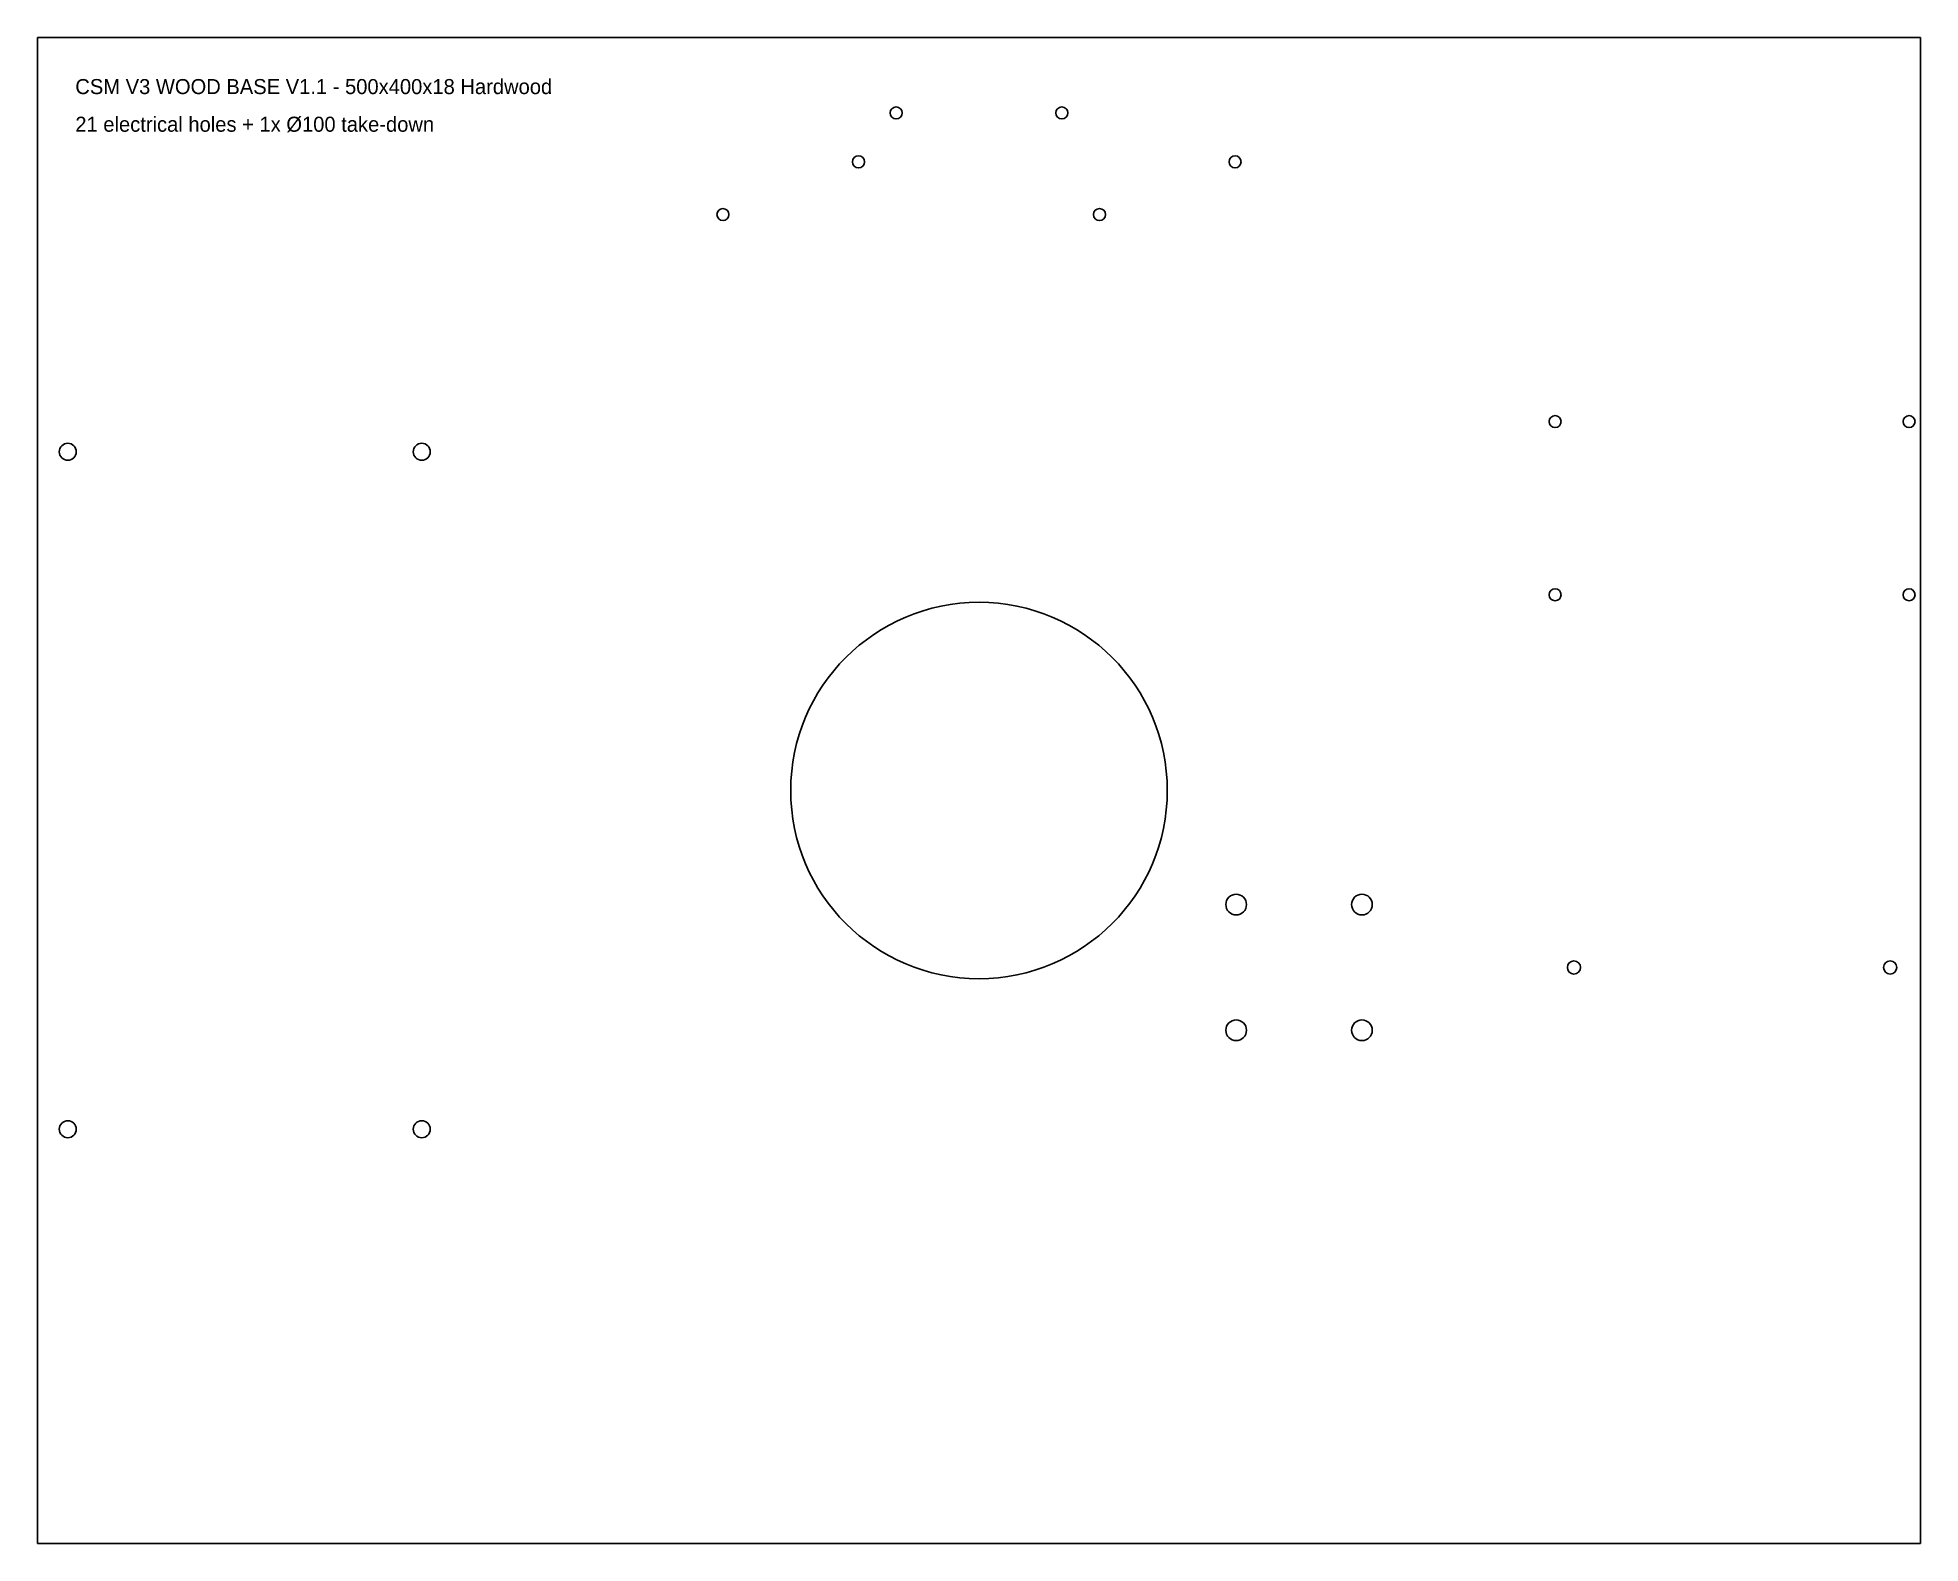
# Model space of a CAD drawing. Header units: millimetres. Extents: x -250 to 250, y -200 to 200.
import ezdxf

# ---------------------------------------------------------------- set-up
doc = ezdxf.new("R2010")
doc.units = ezdxf.units.MM
for name, color, linetype in [('HOLES', 1, 'CONTINUOUS'), ('OUTLINE', 7, 'CONTINUOUS'), ('TEXT', 3, 'CONTINUOUS')]:
    doc.layers.add(name, color=color, linetype=linetype)

msp = doc.modelspace()

# ---------------------------------------------------------------- linework, layer by layer
at = {"layer": 'HOLES'}
for centre, radius in [((-22, 180), 1.6), ((22, 180), 1.6), ((-32, 167), 1.6), ((68, 167), 1.6), ((-68, 153), 1.6), ((32, 153), 1.6), ((153, 98), 1.6), ((247, 98), 1.6), ((-242, 90), 2.25), ((-148, 90), 2.25), ((0, 0), 50), ((153, 52), 1.6), ((247, 52), 1.6), ((68.3, -30.3), 2.75), ((101.7, -30.3), 2.75), ((158, -47), 1.75), ((242, -47), 1.75), ((68.3, -63.7), 2.75), ((101.7, -63.7), 2.75), ((-242, -90), 2.25), ((-148, -90), 2.25)]:
    msp.add_circle(centre, radius, dxfattribs=at)
at = {"layer": 'OUTLINE'}
for p, q in [((250, 200), (-250, 200)), ((-250, 200), (-250, -200)), ((250, -200), (250, 200)), ((-250, -200), (250, -200))]:
    msp.add_line(p, q, dxfattribs=at)

# ---------------------------------------------------------------- texts
at = {"layer": 'TEXT'}
for s, p in [('CSM V3 WOOD BASE V1.1 - 500x400x18 Hardwood', (-240, 185)), ('21 electrical holes + 1x Ø100 take-down', (-240, 175))]:
    msp.add_text(s, height=4, dxfattribs=at).set_placement(p)

doc.saveas('drawing.dxf')
